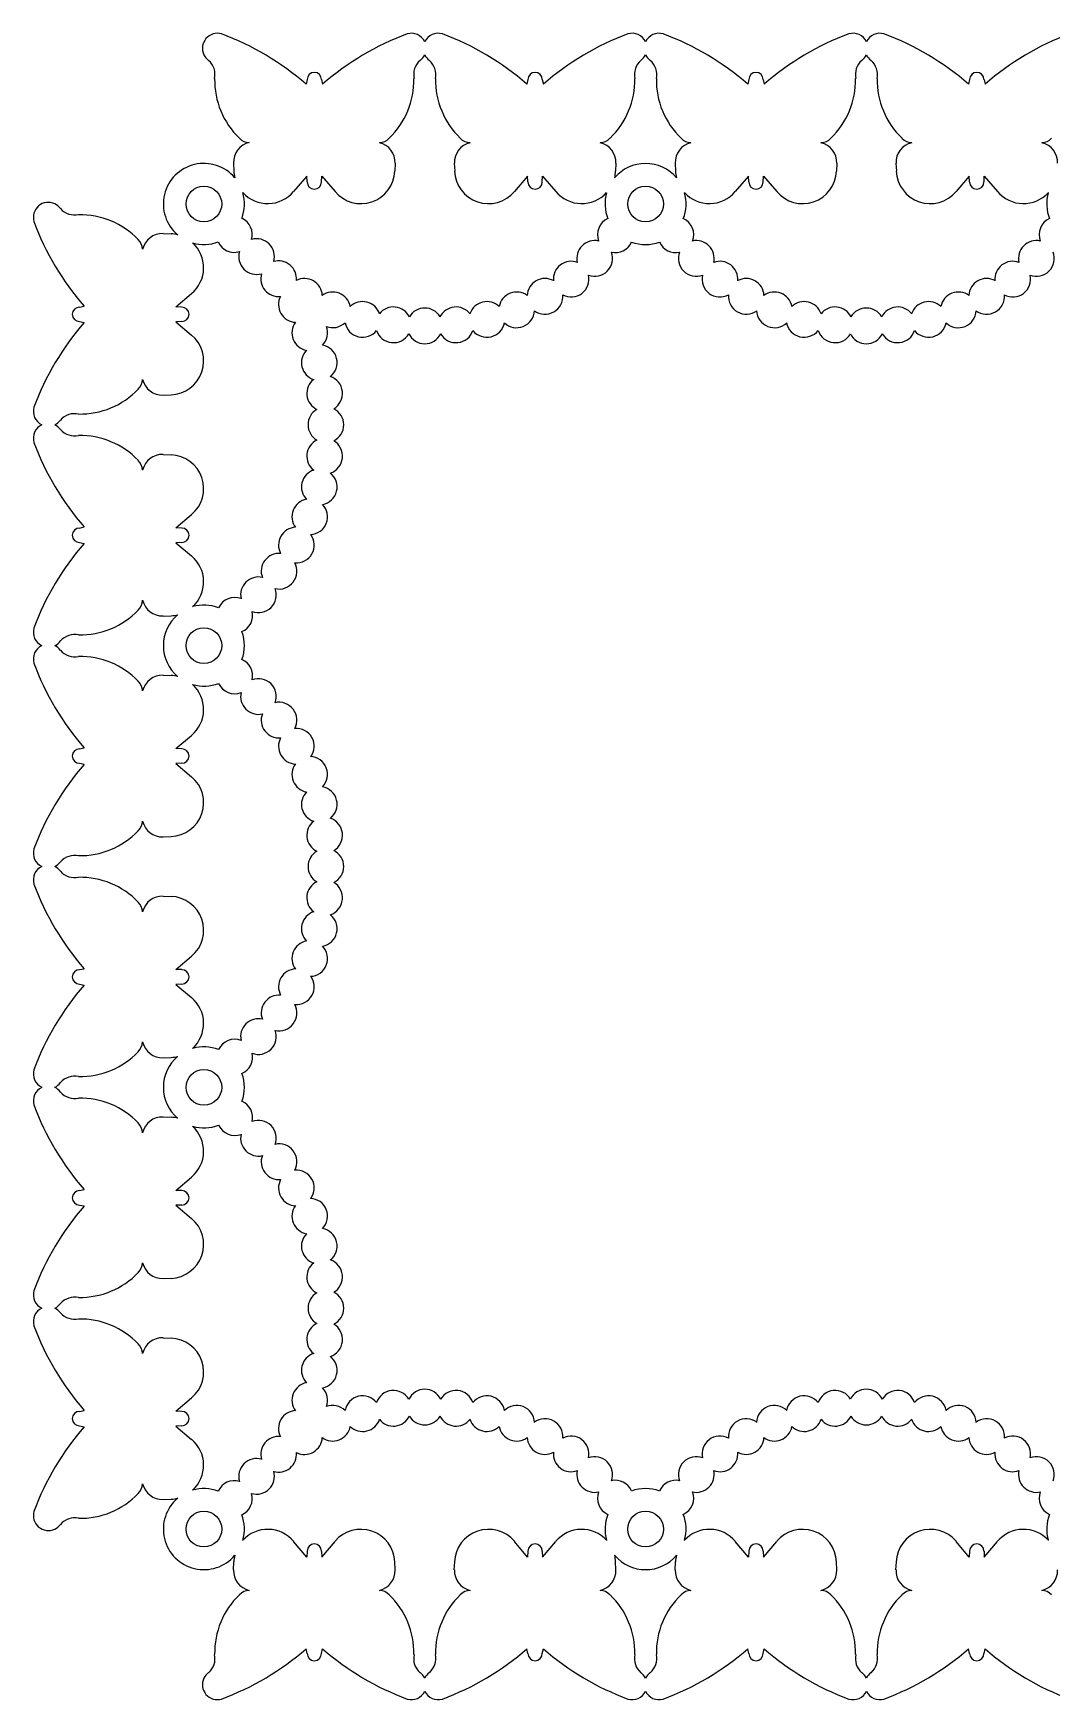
# Model space of a CAD drawing. Extents: x 154 to 315, y 196 to 323.
# Drawn here: x 154.4 to 232, y 195.9 to 322.9 of the extents above; entities that cross this region are included whole.
import ezdxf

# ---------------------------------------------------------------- set-up
doc = ezdxf.new("R2010")
doc.units = 0
doc.layers.get('0').update_dxf_attribs({"linetype": 'CONTINUOUS'})

msp = doc.modelspace()

# ---------------------------------------------------------------- linework, layer by layer
for p, q in [((175.28, 319.36), (175.2, 319.02)), ((176.38, 319.36), (176.45, 319.02)), ((192.11, 319.36), (192.04, 319.02)), ((193.21, 319.36), (193.29, 319.02)), ((208.95, 319.36), (208.87, 319.02)), ((210.05, 319.36), (210.12, 319.02)), ((225.78, 319.36), (225.7, 319.02)), ((226.88, 319.36), (226.96, 319.02)), ((169.67, 312.99), (169.69, 312.38)), ((181.99, 312.99), (181.96, 312.38)), ((186.5, 312.99), (186.53, 312.38)), ((198.82, 312.99), (198.8, 312.38)), ((203.34, 312.99), (203.36, 312.38)), ((215.66, 312.99), (215.63, 312.38)), ((220.17, 312.99), (220.2, 312.38)), ((175.26, 312.01), (174.25, 310.82)), ((175.28, 311.56), (175.26, 312.01)), ((176.38, 311.56), (176.4, 312.01)), ((176.4, 312.01), (177.41, 310.82)), ((192.09, 312.01), (191.08, 310.82)), ((192.11, 311.56), (192.09, 312.01)), ((193.21, 311.56), (193.23, 312.01)), ((193.23, 312.01), (194.24, 310.82)), ((208.93, 312.01), (207.92, 310.82)), ((208.95, 311.56), (208.93, 312.01)), ((210.05, 311.56), (210.07, 312.01)), ((210.07, 312.01), (211.08, 310.82)), ((225.76, 312.01), (224.75, 310.82)), ((225.78, 311.56), (225.76, 312.01)), ((226.88, 311.56), (226.9, 312.01)), ((226.9, 312.01), (227.91, 310.82)), ((164.31, 307.63), (164.91, 307.6)), ((165.28, 302.04), (166.47, 303.05)), ((157.93, 302.02), (158.28, 302.09)), ((165.73, 302.02), (165.28, 302.04)), ((157.93, 300.92), (158.28, 300.84)), ((165.73, 300.92), (165.28, 300.9)), ((165.28, 300.9), (166.47, 299.89)), ((164.31, 295.31), (164.91, 295.33)), ((164.31, 290.79), (164.91, 290.77)), ((165.28, 285.2), (166.47, 286.21)), ((157.93, 285.18), (158.28, 285.26)), ((165.73, 285.18), (165.28, 285.2)), ((157.93, 284.08), (158.28, 284.01)), ((165.73, 284.08), (165.28, 284.06)), ((165.28, 284.06), (166.47, 283.05)), ((164.31, 278.47), (164.91, 278.5)), ((164.31, 273.96), (164.91, 273.93)), ((165.28, 268.37), (166.47, 269.38)), ((157.93, 268.35), (158.28, 268.43)), ((165.73, 268.35), (165.28, 268.37)), ((157.93, 267.25), (158.28, 267.17)), ((165.73, 267.25), (165.28, 267.23)), ((165.28, 267.23), (166.47, 266.22)), ((164.31, 261.64), (164.91, 261.67)), ((164.31, 257.13), (164.91, 257.1)), ((157.93, 251.52), (158.28, 251.59)), ((165.28, 251.54), (166.47, 252.55)), ((165.73, 251.52), (165.28, 251.54)), ((157.93, 250.42), (158.28, 250.34)), ((165.73, 250.42), (165.28, 250.4)), ((165.28, 250.4), (166.47, 249.39)), ((164.31, 244.81), (164.91, 244.83)), ((164.31, 240.29), (164.91, 240.27)), ((165.28, 234.7), (166.47, 235.71)), ((157.93, 234.68), (158.28, 234.76)), ((165.73, 234.68), (165.28, 234.7)), ((157.93, 233.58), (158.28, 233.51)), ((165.73, 233.58), (165.28, 233.56)), ((165.28, 233.56), (166.47, 232.55)), ((164.31, 227.97), (164.91, 228)), ((164.31, 223.46), (164.91, 223.43)), ((165.28, 217.87), (166.47, 218.88)), ((157.93, 217.85), (158.28, 217.92)), ((165.73, 217.85), (165.28, 217.87)), ((157.93, 216.75), (158.28, 216.67)), ((165.73, 216.75), (165.28, 216.73)), ((165.28, 216.73), (166.47, 215.72)), ((164.31, 211.14), (164.91, 211.16)), ((175.26, 206.75), (174.25, 207.94)), ((175.28, 207.2), (175.26, 206.75)), ((176.38, 207.2), (176.4, 206.75)), ((176.4, 206.75), (177.41, 207.94)), ((192.09, 206.75), (191.08, 207.94)), ((192.11, 207.2), (192.09, 206.75)), ((193.21, 207.2), (193.23, 206.75)), ((193.23, 206.75), (194.24, 207.94)), ((208.93, 206.75), (207.92, 207.94)), ((208.95, 207.2), (208.93, 206.75)), ((210.05, 207.2), (210.07, 206.75)), ((210.07, 206.75), (211.08, 207.94)), ((225.76, 206.75), (224.75, 207.94)), ((225.78, 207.2), (225.76, 206.75)), ((226.88, 207.2), (226.9, 206.75)), ((226.9, 206.75), (227.91, 207.94)), ((169.67, 205.78), (169.69, 206.38)), ((181.99, 205.78), (181.96, 206.38)), ((186.5, 205.78), (186.53, 206.38)), ((198.82, 205.78), (198.8, 206.38)), ((203.34, 205.78), (203.36, 206.38)), ((215.66, 205.78), (215.63, 206.38)), ((220.17, 205.78), (220.2, 206.38)), ((175.28, 199.4), (175.2, 199.75)), ((176.38, 199.4), (176.45, 199.75)), ((192.11, 199.4), (192.04, 199.75)), ((193.21, 199.4), (193.29, 199.75)), ((208.95, 199.4), (208.87, 199.75)), ((210.05, 199.4), (210.12, 199.75)), ((225.78, 199.4), (225.7, 199.75)), ((226.88, 199.4), (226.96, 199.75))]:
    msp.add_line(p, q)
for centre in [(167.41, 309.88), (201.08, 309.88), (167.41, 276.22), (167.41, 242.55), (167.41, 208.88), (201.08, 208.88)]:
    msp.add_circle(centre, 1.36)
for centre, radius, start, end in [((168.44, 321.75), 1.14, 73.9832, 205.6135), ((161.55, 303.36), 20.77, 48.915, 69.716), ((190.11, 303.36), 20.77, 110.284, 131.085), ((183.22, 321.75), 1.14, 25.6135, 106.0168), ((185.27, 321.75), 1.14, 73.9832, 154.3865), ((178.39, 303.36), 20.77, 48.915, 69.716), ((206.94, 303.36), 20.77, 110.284, 131.085), ((200.05, 321.75), 1.14, 25.6135, 106.0168), ((202.11, 321.75), 1.14, 73.9832, 154.3865), ((195.22, 303.36), 20.77, 48.915, 69.716), ((223.77, 303.36), 20.77, 110.284, 131.085), ((216.89, 321.75), 1.14, 25.6135, 106.0168), ((218.94, 321.75), 1.14, 73.9832, 154.3865), ((212.05, 303.36), 20.77, 48.915, 69.716), ((240.61, 303.36), 20.77, 110.284, 131.085), ((168.44, 321.75), 1.14, 205.6135, 234.0963), ((166.79, 319.73), 1.47, 348.6466, 48.1477), ((184.87, 319.73), 1.47, 131.8523, 191.3534), ((183.22, 321.75), 1.14, 305.9037, 334.3865), ((185.27, 321.75), 1.14, 205.6135, 234.0963), ((183.62, 319.73), 1.47, 348.6466, 48.1477), ((201.7, 319.73), 1.47, 131.8523, 191.3534), ((200.05, 321.75), 1.14, 305.9037, 334.3865), ((202.11, 321.75), 1.14, 205.6135, 234.0963), ((200.46, 319.73), 1.47, 348.6466, 48.1477), ((218.54, 319.73), 1.47, 131.8523, 191.3534), ((216.89, 321.75), 1.14, 305.9037, 334.3865), ((218.94, 321.75), 1.14, 205.6135, 234.0963), ((217.29, 319.73), 1.47, 348.6466, 48.1477), ((174.35, 319.32), 6.12, 178.8437, 226.2607), ((175.83, 319.36), 0.549, 359.9945, 179.9945), ((177.3, 319.32), 6.12, 313.7393, 1.1563), ((191.19, 319.32), 6.12, 178.8437, 226.2607), ((192.66, 319.36), 0.549, 359.9945, 179.9945), ((194.14, 319.32), 6.12, 313.7393, 1.1563), ((208.02, 319.32), 6.12, 178.8437, 226.2607), ((209.5, 319.36), 0.549, 359.9945, 179.9945), ((210.97, 319.32), 6.12, 313.7393, 1.1563), ((224.86, 319.32), 6.12, 178.8437, 226.2607), ((226.33, 319.36), 0.549, 359.9945, 179.9945), ((171.21, 313.06), 1.54, 102.7975, 182.5227), ((170.88, 315.59), 1.03, 222.7752, 269.467), ((180.78, 315.59), 1.03, 270.533, 317.2248), ((180.45, 313.05), 1.54, 357.4718, 77.197), ((188.05, 313.05), 1.54, 102.803, 182.5282), ((187.71, 315.59), 1.03, 222.7752, 269.467), ((197.61, 315.59), 1.03, 270.533, 317.2248), ((197.28, 313.05), 1.54, 357.4718, 77.197), ((204.88, 313.05), 1.54, 102.803, 182.5282), ((204.55, 315.59), 1.03, 222.7752, 269.467), ((214.45, 315.59), 1.03, 270.533, 317.2248), ((214.11, 313.05), 1.54, 357.4718, 77.197), ((221.71, 313.05), 1.54, 102.803, 182.5282), ((221.38, 315.59), 1.03, 222.7752, 269.467), ((231.28, 315.59), 1.03, 270.533, 317.2248), ((230.95, 313.05), 1.54, 357.4718, 77.197), ((167.41, 309.88), 3.09, 40.2748, 229.7252), ((201.08, 309.88), 3.09, 40.2817, 139.7183), ((172.28, 312.5), 2.59, 182.5227, 193.8304), ((175.83, 311.56), 0.549, 180, 360), ((179.38, 312.5), 2.59, 220.3698, 357.4718), ((189.11, 312.5), 2.59, 182.5282, 319.6302), ((192.66, 311.56), 0.549, 180, 360), ((196.21, 312.5), 2.59, 346.1838, 357.4718), ((205.95, 312.5), 2.59, 182.5282, 193.8162), ((209.5, 311.56), 0.549, 180, 360), ((213.05, 312.5), 2.59, 220.3698, 357.4718), ((222.78, 312.5), 2.59, 182.5282, 319.6302), ((226.33, 311.56), 0.549, 180, 360), ((155.55, 308.86), 1.14, 64.3865, 196.0168), ((167.41, 309.88), 3.09, 339.2197, 16.2119), ((172.28, 312.5), 2.59, 222.6563, 319.6247), ((196.21, 312.5), 2.59, 220.3698, 317.3348), ((201.08, 309.88), 3.09, 163.8004, 201.343), ((201.08, 309.88), 3.09, 338.657, 16.1996), ((205.95, 312.5), 2.59, 222.6652, 319.6302), ((229.88, 312.5), 2.59, 220.3698, 317.3348), ((234.75, 309.88), 3.09, 163.8004, 201.343), ((155.55, 308.86), 1.14, 35.9037, 64.3865), ((157.57, 310.51), 1.47, 221.8523, 281.3534), ((157.98, 302.94), 6.12, 43.7393, 91.1563), ((169.74, 307.55), 1.36, 343.5279, 65.8681), ((198.77, 307.53), 1.36, 114.6877, 200.7489), ((203.39, 307.53), 1.36, 339.2511, 65.3123), ((232.44, 307.53), 1.36, 114.6877, 200.7489), ((173.94, 315.74), 20.77, 200.284, 221.085), ((164.24, 306.08), 1.54, 87.4773, 167.2025), ((164.8, 305.02), 2.59, 76.1696, 87.4773), ((161.7, 306.42), 1.03, 0.533, 47.2248), ((164.8, 305.02), 2.59, 310.3753, 47.3437), ((167.41, 309.88), 3.09, 253.7881, 290.7803), ((169.74, 307.55), 1.36, 204.1319, 286.4721), ((171.43, 305.87), 1.36, 163.5279, 286.4984), ((171.43, 305.87), 1.36, 343.5016, 106.4721), ((197.2, 305.73), 1.36, 77.2864, 192.9228), ((197.2, 305.73), 1.36, 249.4603, 20.7489), ((198.77, 307.53), 1.36, 257.2864, 336.4364), ((201.08, 309.88), 3.09, 249.7811, 290.2189), ((203.39, 307.53), 1.36, 203.5636, 282.7136), ((204.95, 305.73), 1.36, 159.2511, 290.5397), ((204.95, 305.73), 1.36, 347.0772, 102.7136), ((230.87, 305.73), 1.36, 77.2864, 192.9228), ((230.87, 305.73), 1.36, 249.4603, 20.7489), ((173.11, 304.18), 1.36, 354.2868, 106.4984), ((195.41, 304.15), 1.36, 69.4603, 185.0967), ((206.75, 304.15), 1.36, 354.9033, 110.5397), ((229.07, 304.15), 1.36, 69.4603, 185.0967), ((173.11, 304.18), 1.36, 163.5016, 275.7132), ((175.08, 302.84), 1.36, 2.7294, 117.0463), ((193.41, 302.84), 1.36, 61.6342, 177.2706), ((195.41, 304.15), 1.36, 241.6342, 12.9228), ((206.75, 304.15), 1.36, 167.0772, 298.3658), ((208.75, 302.84), 1.36, 2.7294, 118.3658), ((227.08, 302.84), 1.36, 61.6342, 177.2706), ((229.07, 304.15), 1.36, 241.6342, 12.9228), ((174.46, 302.22), 1.36, 152.9537, 267.2706), ((177.23, 301.81), 1.36, 10.5554, 126.1919), ((179.51, 301.08), 1.36, 18.3815, 134.018), ((188.98, 301.08), 1.36, 45.982, 161.6185), ((191.26, 301.81), 1.36, 53.8081, 169.4446), ((193.41, 302.84), 1.36, 233.8081, 5.0967), ((208.75, 302.84), 1.36, 174.9033, 306.1919), ((210.9, 301.81), 1.36, 10.5554, 126.1919), ((213.17, 301.08), 1.36, 18.3815, 134.018), ((222.65, 301.08), 1.36, 45.982, 161.6185), ((224.93, 301.81), 1.36, 53.8081, 169.4446), ((227.08, 302.84), 1.36, 233.8081, 5.0967), ((157.93, 301.47), 0.549, 90.0055, 270.0055), ((165.73, 301.47), 0.549, 270, 90), ((181.86, 300.67), 1.36, 26.2076, 141.8441), ((184.25, 300.59), 1.36, 30.3299, 149.6701), ((186.63, 300.67), 1.36, 38.1559, 153.7924), ((191.26, 301.81), 1.36, 225.982, 357.2706), ((210.9, 301.81), 1.36, 182.7294, 314.018), ((215.53, 300.67), 1.36, 26.2076, 141.8441), ((217.91, 300.59), 1.36, 30.3299, 149.6701), ((220.3, 300.67), 1.36, 38.1559, 153.7924), ((224.93, 301.81), 1.36, 225.982, 357.2706), ((173.94, 287.19), 20.77, 138.915, 159.716), ((164.8, 297.92), 2.59, 272.5282, 49.6302), ((175.48, 300.06), 1.36, 143.8081, 259.4446), ((175.48, 300.06), 1.36, 315.982, 20.7547), ((177.23, 301.81), 1.36, 249.2453, 314.018), ((179.51, 301.08), 1.36, 190.5554, 321.8441), ((181.86, 300.67), 1.36, 198.3815, 329.6701), ((184.25, 300.59), 1.36, 206.2076, 333.7924), ((186.63, 300.67), 1.36, 210.3299, 341.6185), ((188.98, 301.08), 1.36, 218.1559, 349.4446), ((213.17, 301.08), 1.36, 190.5554, 321.8441), ((215.53, 300.67), 1.36, 198.3815, 329.6701), ((217.91, 300.59), 1.36, 206.2076, 333.7924), ((220.3, 300.67), 1.36, 210.3299, 341.6185), ((222.65, 301.08), 1.36, 218.1559, 349.4446), ((176.21, 297.79), 1.36, 135.982, 251.6185), ((176.21, 297.79), 1.36, 308.1559, 79.4446), ((161.7, 296.52), 1.03, 312.7752, 359.467), ((164.24, 296.85), 1.54, 192.803, 272.5282), ((176.62, 295.44), 1.36, 128.1559, 243.7924), ((176.62, 295.44), 1.36, 300.3299, 71.6185), ((157.98, 299.99), 6.12, 268.8437, 316.2607), ((155.55, 294.08), 1.14, 163.9832, 244.3865), ((155.55, 294.08), 1.14, 295.6135, 324.0963), ((157.57, 292.43), 1.47, 78.6466, 138.1477), ((176.71, 293.05), 1.36, 120.3299, 239.6701), ((176.71, 293.05), 1.36, 296.2076, 63.7924), ((155.55, 292.02), 1.14, 115.6135, 196.0168), ((155.55, 292.02), 1.14, 35.9037, 64.3865), ((157.57, 293.67), 1.47, 221.8523, 281.3534), ((157.98, 286.11), 6.12, 43.7393, 91.1563), ((173.94, 298.91), 20.77, 200.284, 221.085), ((176.62, 290.66), 1.36, 116.2076, 231.8441), ((176.62, 290.66), 1.36, 288.3815, 59.6701), ((161.7, 289.58), 1.03, 0.533, 47.2248), ((164.24, 289.25), 1.54, 87.4718, 167.197), ((164.8, 288.18), 2.59, 310.3698, 87.4718), ((176.21, 288.31), 1.36, 108.3815, 224.018), ((176.21, 288.31), 1.36, 280.5554, 51.8441), ((175.48, 286.04), 1.36, 100.5554, 216.1919), ((175.48, 286.04), 1.36, 272.7294, 44.018), ((157.93, 284.63), 0.549, 90.0055, 270.0055), ((165.73, 284.63), 0.549, 270, 90), ((174.46, 283.88), 1.36, 92.7294, 208.3658), ((174.46, 283.88), 1.36, 264.9033, 36.1919), ((173.94, 270.36), 20.77, 138.915, 159.716), ((173.14, 281.89), 1.36, 84.9033, 200.5397), ((164.8, 281.08), 2.59, 312.6652, 49.6302), ((173.14, 281.89), 1.36, 257.0772, 28.3658), ((171.57, 280.09), 1.36, 77.0772, 192.7136), ((161.7, 279.68), 1.03, 312.7752, 359.467), ((164.24, 280.02), 1.54, 192.803, 272.5282), ((169.77, 278.53), 1.36, 69.2511, 155.3123), ((171.57, 280.09), 1.36, 249.2511, 20.5397), ((157.98, 283.16), 6.12, 268.8437, 316.2607), ((167.41, 276.22), 3.09, 130.2817, 229.7183), ((164.8, 281.08), 2.59, 272.5282, 283.8162), ((167.41, 276.22), 3.09, 68.657, 106.1996), ((169.77, 278.53), 1.36, 293.5636, 12.7136), ((155.55, 277.24), 1.14, 163.9832, 244.3865), ((157.57, 275.59), 1.47, 78.6466, 138.1477), ((167.41, 276.22), 3.09, 339.7811, 20.2189), ((155.55, 275.19), 1.14, 115.6135, 196.0168), ((155.55, 277.24), 1.14, 295.6135, 324.0963), ((155.55, 275.19), 1.14, 35.9037, 64.3865), ((157.57, 276.84), 1.47, 221.8523, 281.3534), ((173.94, 282.08), 20.77, 200.284, 221.085), ((157.98, 269.27), 6.12, 43.7393, 91.1563), ((169.77, 273.91), 1.36, 347.2864, 66.4364), ((161.7, 272.75), 1.03, 0.533, 47.2248), ((164.24, 272.42), 1.54, 87.4718, 167.197), ((164.8, 271.35), 2.59, 76.1838, 87.4718), ((164.8, 271.35), 2.59, 310.3698, 47.3348), ((167.41, 276.22), 3.09, 253.8004, 291.343), ((169.77, 273.91), 1.36, 204.6877, 290.7489), ((171.57, 272.34), 1.36, 339.4603, 110.7489), ((171.57, 272.34), 1.36, 167.2864, 282.9228), ((173.14, 270.54), 1.36, 331.6342, 102.9228), ((173.14, 270.54), 1.36, 159.4603, 275.0967), ((174.46, 268.55), 1.36, 323.8081, 95.0967), ((157.93, 267.8), 0.549, 90.0055, 270.0055), ((165.73, 267.8), 0.549, 270, 90), ((174.46, 268.55), 1.36, 151.6342, 267.2706), ((173.94, 253.52), 20.77, 138.915, 159.716), ((175.48, 266.4), 1.36, 143.8081, 259.4446), ((175.48, 266.4), 1.36, 315.982, 87.2706), ((164.8, 264.25), 2.59, 272.5282, 49.6302), ((176.21, 264.12), 1.36, 308.1559, 79.4446), ((176.21, 264.12), 1.36, 135.982, 251.6185), ((176.62, 261.77), 1.36, 300.3299, 71.6185), ((157.98, 266.33), 6.12, 268.8437, 316.2607), ((161.7, 262.85), 1.03, 312.7752, 359.467), ((164.24, 263.18), 1.54, 192.803, 272.5282), ((176.62, 261.77), 1.36, 128.1559, 243.7924), ((155.55, 260.41), 1.14, 163.9832, 244.3865), ((176.71, 259.38), 1.36, 120.3299, 239.6701), ((176.71, 259.38), 1.36, 296.2076, 63.7924), ((155.55, 258.36), 1.14, 115.6135, 196.0168), ((155.55, 260.41), 1.14, 295.6135, 324.0963), ((155.55, 258.36), 1.14, 35.9037, 64.3865), ((157.57, 258.76), 1.47, 78.6466, 138.1477), ((173.94, 265.24), 20.77, 200.284, 221.085), ((157.57, 260), 1.47, 221.8523, 281.3534), ((157.98, 252.44), 6.12, 43.7393, 91.1563), ((176.62, 257), 1.36, 116.2076, 231.8441), ((176.62, 257), 1.36, 288.3815, 59.6701), ((161.7, 255.92), 1.03, 0.533, 47.2248), ((164.24, 255.58), 1.54, 87.4718, 167.197), ((164.8, 254.52), 2.59, 310.3698, 87.4718), ((176.21, 254.64), 1.36, 108.3815, 224.018), ((176.21, 254.64), 1.36, 280.5554, 51.8441), ((175.48, 252.37), 1.36, 100.5554, 216.1919), ((175.48, 252.37), 1.36, 272.7294, 44.018), ((157.93, 250.97), 0.549, 90.0055, 270.0055), ((165.73, 250.97), 0.549, 270, 90), ((174.46, 250.22), 1.36, 92.7294, 208.3658), ((173.94, 236.69), 20.77, 138.915, 159.716), ((174.46, 250.22), 1.36, 264.9033, 36.1919), ((164.8, 247.42), 2.59, 312.6652, 49.6302), ((173.14, 248.22), 1.36, 84.9033, 200.5397), ((171.57, 246.42), 1.36, 77.0772, 192.7136), ((173.14, 248.22), 1.36, 257.0772, 28.3658), ((171.57, 246.42), 1.36, 249.2511, 20.5397), ((157.98, 249.49), 6.12, 268.8437, 316.2607), ((161.7, 246.02), 1.03, 312.7752, 359.467), ((164.24, 246.35), 1.54, 192.803, 272.5282), ((167.41, 242.55), 3.09, 68.657, 106.1996), ((169.77, 244.86), 1.36, 69.2511, 155.3123), ((169.77, 244.86), 1.36, 293.5636, 12.7136), ((155.55, 243.58), 1.14, 163.9832, 244.3865), ((167.41, 242.55), 3.09, 130.2817, 229.7183), ((164.8, 247.42), 2.59, 272.5282, 283.8162), ((155.55, 243.58), 1.14, 295.6135, 324.0963), ((157.57, 241.93), 1.47, 78.6466, 138.1477), ((167.41, 242.55), 3.09, 339.7811, 20.2189), ((155.55, 241.52), 1.14, 115.6135, 196.0168), ((155.55, 241.52), 1.14, 35.9037, 64.3865), ((157.57, 243.17), 1.47, 221.8523, 281.3534), ((157.98, 235.61), 6.12, 43.7393, 91.1563), ((169.77, 240.24), 1.36, 347.2864, 66.4364), ((173.94, 248.41), 20.77, 200.284, 221.085), ((164.24, 238.75), 1.54, 87.4718, 167.197), ((164.8, 237.68), 2.59, 76.1838, 87.4718), ((161.7, 239.08), 1.03, 0.533, 47.2248), ((164.8, 237.68), 2.59, 310.3698, 47.3348), ((167.41, 242.55), 3.09, 253.8004, 291.343), ((169.77, 240.24), 1.36, 204.6877, 290.7489), ((171.57, 238.67), 1.36, 167.2864, 282.9228), ((171.57, 238.67), 1.36, 339.4603, 110.7489), ((173.14, 236.88), 1.36, 331.6342, 102.9228), ((173.14, 236.88), 1.36, 159.4603, 275.0967), ((174.46, 234.88), 1.36, 323.8081, 95.0967), ((174.46, 234.88), 1.36, 151.6342, 267.2706), ((157.93, 234.13), 0.549, 90.0055, 270.0055), ((165.73, 234.13), 0.549, 270, 90), ((175.48, 232.73), 1.36, 315.982, 87.2706), ((173.94, 219.85), 20.77, 138.915, 159.716), ((164.8, 230.58), 2.59, 272.5282, 49.6302), ((175.48, 232.73), 1.36, 143.8081, 259.4446), ((176.21, 230.45), 1.36, 135.982, 251.6185), ((176.21, 230.45), 1.36, 308.1559, 79.4446), ((161.7, 229.18), 1.03, 312.7752, 359.467), ((164.24, 229.52), 1.54, 192.803, 272.5282), ((176.62, 228.1), 1.36, 128.1559, 243.7924), ((176.62, 228.1), 1.36, 300.3299, 71.6185), ((157.98, 232.66), 6.12, 268.8437, 316.2607), ((155.55, 226.74), 1.14, 163.9832, 244.3865), ((157.57, 225.09), 1.47, 78.6466, 138.1477), ((176.71, 225.72), 1.36, 120.3299, 239.6701), ((176.71, 225.72), 1.36, 296.2076, 63.7924), ((155.55, 224.69), 1.14, 115.6135, 196.0168), ((155.55, 226.74), 1.14, 295.6135, 324.0963), ((155.55, 224.69), 1.14, 35.9037, 64.3865), ((157.57, 226.34), 1.47, 221.8523, 281.3534), ((157.98, 218.77), 6.12, 43.7393, 91.1563), ((173.94, 231.58), 20.77, 200.284, 221.085), ((176.62, 223.33), 1.36, 116.2076, 231.8441), ((176.62, 223.33), 1.36, 288.3815, 59.6701), ((161.7, 222.25), 1.03, 0.533, 47.2248), ((164.24, 221.92), 1.54, 87.4718, 167.197), ((164.8, 220.85), 2.59, 310.3698, 87.4718), ((176.21, 220.98), 1.36, 108.3815, 224.018), ((176.21, 220.98), 1.36, 280.5554, 51.8441), ((175.48, 218.7), 1.36, 100.5554, 216.1919), ((175.48, 218.7), 1.36, 339.2453, 44.018), ((179.51, 217.68), 1.36, 38.1559, 169.4446), ((181.86, 218.09), 1.36, 30.3299, 161.6185), ((184.25, 218.18), 1.36, 26.2076, 153.7924), ((186.63, 218.09), 1.36, 18.3815, 149.6701), ((188.98, 217.68), 1.36, 10.5554, 141.8441), ((213.17, 217.68), 1.36, 38.1559, 169.4446), ((215.53, 218.09), 1.36, 30.3299, 161.6185), ((217.91, 218.18), 1.36, 26.2076, 153.7924), ((220.3, 218.09), 1.36, 18.3815, 149.6701), ((222.65, 217.68), 1.36, 10.5554, 141.8441), ((157.93, 217.3), 0.549, 90.0055, 270.0055), ((165.73, 217.3), 0.549, 270, 90), ((174.46, 216.55), 1.36, 92.7294, 207.0463), ((177.23, 216.95), 1.36, 45.982, 110.7547), ((179.51, 217.68), 1.36, 225.982, 341.6185), ((181.86, 218.09), 1.36, 218.1559, 333.7924), ((184.25, 218.18), 1.36, 210.3299, 329.6701), ((186.63, 218.09), 1.36, 206.2076, 321.8441), ((188.98, 217.68), 1.36, 198.3815, 314.018), ((191.26, 216.95), 1.36, 2.7294, 134.018), ((193.41, 215.93), 1.36, 354.9033, 126.1919), ((208.75, 215.93), 1.36, 53.8081, 185.0967), ((210.9, 216.95), 1.36, 45.982, 177.2706), ((213.17, 217.68), 1.36, 225.982, 341.6185), ((215.53, 218.09), 1.36, 218.1559, 333.7924), ((217.91, 218.18), 1.36, 210.3299, 329.6701), ((220.3, 218.09), 1.36, 206.2076, 321.8441), ((222.65, 217.68), 1.36, 198.3815, 314.018), ((224.93, 216.95), 1.36, 2.7294, 134.018), ((227.08, 215.93), 1.36, 354.9033, 126.1919), ((173.94, 203.02), 20.77, 138.915, 159.716), ((173.11, 214.58), 1.36, 84.2868, 196.4984), ((177.23, 216.95), 1.36, 233.8081, 349.4446), ((191.26, 216.95), 1.36, 190.5554, 306.1919), ((195.41, 214.61), 1.36, 347.0772, 118.3658), ((206.75, 214.61), 1.36, 61.6342, 192.9228), ((210.9, 216.95), 1.36, 233.8081, 349.4446), ((224.93, 216.95), 1.36, 190.5554, 306.1919), ((229.07, 214.61), 1.36, 347.0772, 118.3658), ((164.8, 213.75), 2.59, 312.6563, 49.6247), ((173.11, 214.58), 1.36, 253.5016, 5.7132), ((175.08, 215.93), 1.36, 242.9537, 357.2706), ((193.41, 215.93), 1.36, 182.7294, 298.3658), ((195.41, 214.61), 1.36, 174.9033, 290.5397), ((206.75, 214.61), 1.36, 249.4603, 5.0967), ((208.75, 215.93), 1.36, 241.6342, 357.2706), ((227.08, 215.93), 1.36, 182.7294, 298.3658), ((229.07, 214.61), 1.36, 174.9033, 290.5397), ((171.43, 212.9), 1.36, 73.5016, 196.4721), ((197.2, 213.04), 1.36, 339.2511, 110.5397), ((204.95, 213.04), 1.36, 69.4603, 200.7489), ((230.87, 213.04), 1.36, 339.2511, 110.5397), ((161.7, 212.35), 1.03, 312.7752, 359.467), ((164.24, 212.68), 1.54, 192.7975, 272.5227), ((169.74, 211.21), 1.36, 73.5279, 155.8681), ((171.43, 212.9), 1.36, 253.5279, 16.4984), ((197.2, 213.04), 1.36, 167.0772, 282.7136), ((198.77, 211.24), 1.36, 23.5636, 102.7136), ((203.39, 211.24), 1.36, 77.2864, 156.4364), ((204.95, 213.04), 1.36, 257.2864, 12.9228), ((230.87, 213.04), 1.36, 167.0772, 282.7136), ((157.98, 215.82), 6.12, 268.8437, 316.2607), ((167.41, 208.88), 3.09, 130.2748, 319.7252), ((164.8, 213.75), 2.59, 272.5227, 283.8304), ((167.41, 208.88), 3.09, 69.2197, 106.2119), ((169.74, 211.21), 1.36, 294.1319, 16.4721), ((198.77, 211.24), 1.36, 159.2511, 245.3123), ((201.08, 208.88), 3.09, 69.7811, 110.2189), ((203.39, 211.24), 1.36, 294.6877, 20.7489), ((232.44, 211.24), 1.36, 159.2511, 245.3123), ((155.55, 209.91), 1.14, 163.9832, 295.6135), ((157.57, 208.26), 1.47, 78.6466, 138.1477), ((167.41, 208.88), 3.09, 343.7881, 20.7803), ((201.08, 208.88), 3.09, 158.657, 196.1996), ((201.08, 208.88), 3.09, 343.8004, 21.343), ((234.75, 208.88), 3.09, 158.657, 196.1996), ((155.55, 209.91), 1.14, 295.6135, 324.0963), ((172.28, 206.27), 2.59, 40.3753, 137.3437), ((179.38, 206.27), 2.59, 2.5282, 139.6302), ((189.11, 206.27), 2.59, 40.3698, 177.4718), ((196.21, 206.27), 2.59, 42.6652, 139.6302), ((205.95, 206.27), 2.59, 40.3698, 137.3348), ((213.05, 206.27), 2.59, 2.5282, 139.6302), ((222.78, 206.27), 2.59, 40.3698, 177.4718), ((229.88, 206.27), 2.59, 42.6652, 139.6302), ((175.83, 207.2), 0.549, 0, 180), ((192.66, 207.2), 0.549, 0, 180), ((209.5, 207.2), 0.549, 0, 180), ((226.33, 207.2), 0.549, 0, 180), ((171.21, 205.71), 1.54, 177.4773, 257.2025), ((172.28, 206.27), 2.59, 166.1696, 177.4773), ((180.45, 205.71), 1.54, 282.803, 2.5282), ((188.05, 205.71), 1.54, 177.4718, 257.197), ((197.28, 205.71), 1.54, 282.803, 2.5282), ((196.21, 206.27), 2.59, 2.5282, 13.8162), ((201.08, 208.88), 3.09, 220.2817, 319.7183), ((204.88, 205.71), 1.54, 177.4718, 257.197), ((205.95, 206.27), 2.59, 166.1838, 177.4718), ((214.11, 205.71), 1.54, 282.803, 2.5282), ((221.71, 205.71), 1.54, 177.4718, 257.197), ((230.95, 205.71), 1.54, 282.803, 2.5282), ((174.35, 199.45), 6.12, 133.7393, 181.1563), ((170.88, 203.17), 1.03, 90.533, 137.2248), ((180.78, 203.17), 1.03, 42.7752, 89.467), ((177.3, 199.45), 6.12, 358.8437, 46.2607), ((191.19, 199.45), 6.12, 133.7393, 181.1563), ((187.71, 203.17), 1.03, 90.533, 137.2248), ((197.61, 203.17), 1.03, 42.7752, 89.467), ((194.14, 199.45), 6.12, 358.8437, 46.2607), ((208.02, 199.45), 6.12, 133.7393, 181.1563), ((204.55, 203.17), 1.03, 90.533, 137.2248), ((214.45, 203.17), 1.03, 42.7752, 89.467), ((210.97, 199.45), 6.12, 358.8437, 46.2607), ((224.86, 199.45), 6.12, 133.7393, 181.1563), ((221.38, 203.17), 1.03, 90.533, 137.2248), ((231.28, 203.17), 1.03, 42.7752, 89.467), ((161.55, 215.41), 20.77, 290.284, 311.085), ((190.11, 215.41), 20.77, 228.915, 249.716), ((178.39, 215.41), 20.77, 290.284, 311.085), ((206.94, 215.41), 20.77, 228.915, 249.716), ((195.22, 215.41), 20.77, 290.284, 311.085), ((223.77, 215.41), 20.77, 228.915, 249.716), ((212.05, 215.41), 20.77, 290.284, 311.085), ((240.61, 215.41), 20.77, 228.915, 249.716), ((166.79, 199.03), 1.47, 311.8523, 11.3534), ((175.83, 199.4), 0.549, 180.0055, 0.0055), ((184.87, 199.03), 1.47, 168.6466, 228.1477), ((183.62, 199.03), 1.47, 311.8523, 11.3534), ((192.66, 199.4), 0.549, 180.0055, 0.0055), ((201.7, 199.03), 1.47, 168.6466, 228.1477), ((200.46, 199.03), 1.47, 311.8523, 11.3534), ((209.5, 199.4), 0.549, 180.0055, 0.0055), ((218.54, 199.03), 1.47, 168.6466, 228.1477), ((217.29, 199.03), 1.47, 311.8523, 11.3534), ((226.33, 199.4), 0.549, 180.0055, 0.0055), ((168.44, 197.02), 1.14, 154.3865, 286.0168), ((168.44, 197.02), 1.14, 125.9037, 154.3865), ((183.22, 197.02), 1.14, 25.6135, 54.0963), ((185.27, 197.02), 1.14, 125.9037, 154.3865), ((200.05, 197.02), 1.14, 25.6135, 54.0963), ((202.11, 197.02), 1.14, 125.9037, 154.3865), ((216.89, 197.02), 1.14, 25.6135, 54.0963), ((218.94, 197.02), 1.14, 125.9037, 154.3865), ((183.22, 197.02), 1.14, 253.9832, 334.3865), ((185.27, 197.02), 1.14, 205.6135, 286.0168), ((200.05, 197.02), 1.14, 253.9832, 334.3865), ((202.11, 197.02), 1.14, 205.6135, 286.0168), ((216.89, 197.02), 1.14, 253.9832, 334.3865), ((218.94, 197.02), 1.14, 205.6135, 286.0168)]:
    msp.add_arc(centre, radius, start, end)

doc.saveas('drawing.dxf')
